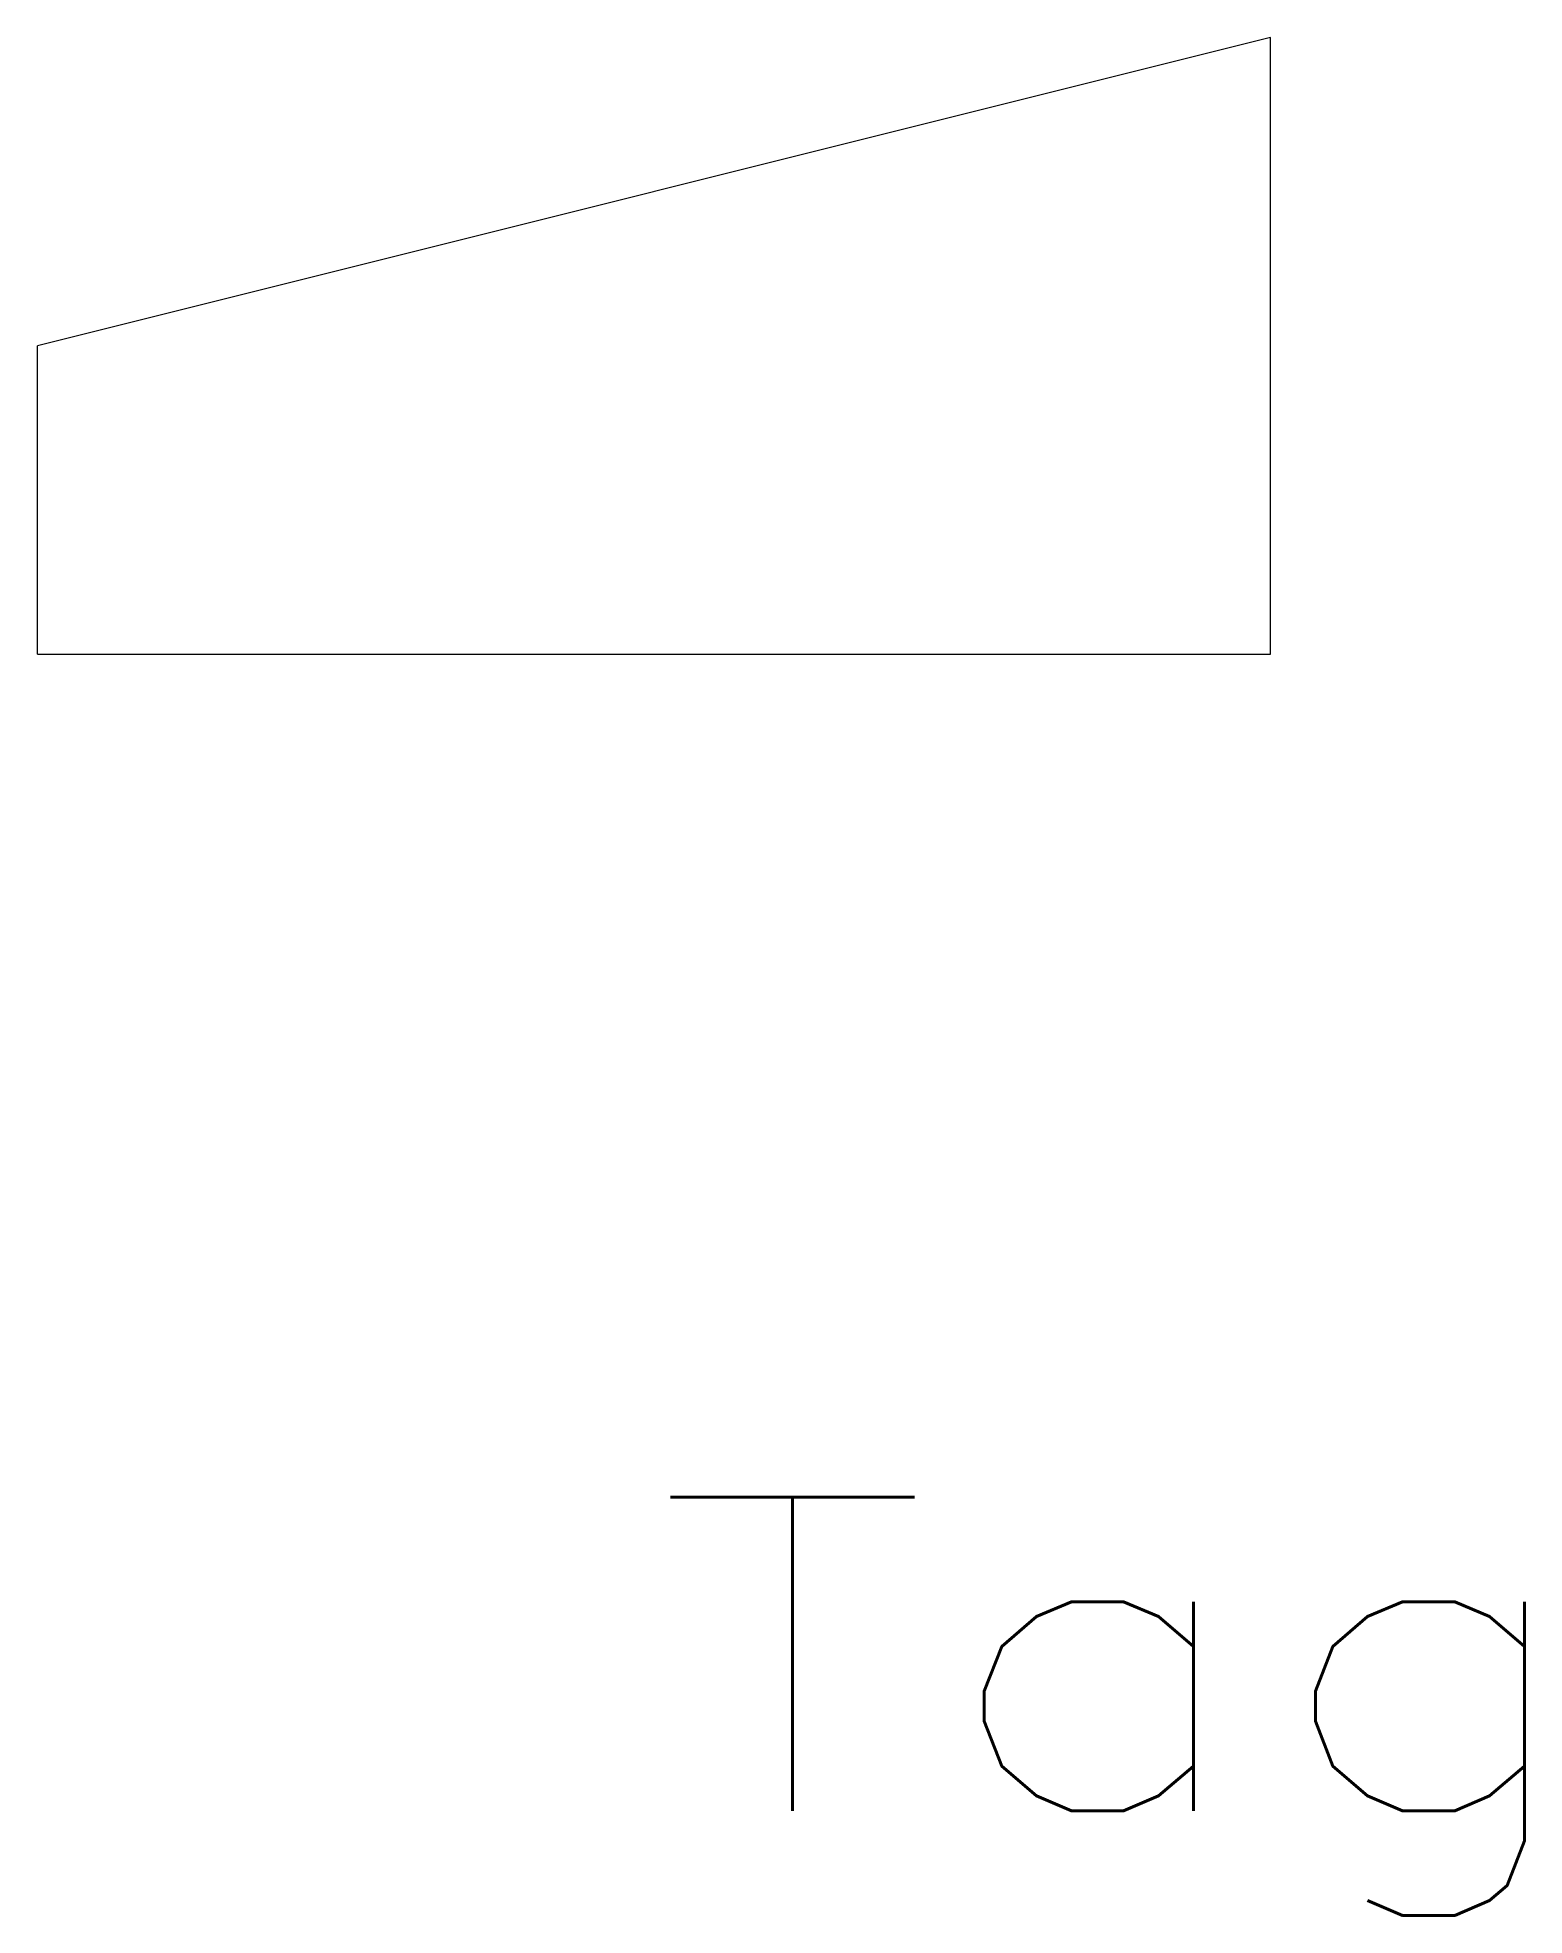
# Model space of a CAD drawing. Header units: inches. Extents: x -2.51 to 3.52, y -6.36 to 1.26.
import ezdxf
from ezdxf.enums import TextEntityAlignment as Align

# ---------------------------------------------------------------- set-up
doc = ezdxf.new("R2010")
doc.units = ezdxf.units.IN
doc.header["$MEASUREMENT"] = 0
doc.layers.get('0').update_dxf_attribs({"lineweight": 0})
doc.styles.add('STANDARD1', font='TXT.SHX')

msp = doc.modelspace()

# ---------------------------------------------------------------- linework, layer by layer
for p, q in [((2.4869, 1.2554), (-2.5131, 0.0054)), ((2.4869, -1.2446), (2.4869, 1.2554)), ((-2.5131, -1.2446), (-2.5131, 0.0054)), ((-2.5131, -1.2446), (2.4869, -1.2446))]:
    msp.add_line(p, q)

# ---------------------------------------------------------------- texts
at = {"color": 7, "linetype": 'Continuous', "style": 'STANDARD1', "width": 1.166667}
msp.add_text('Tag', height=1.272, dxfattribs=at).set_placement((-0.0166, -5.9333), (3.7994, -5.9333), align=Align.FIT)

doc.saveas('drawing.dxf')
